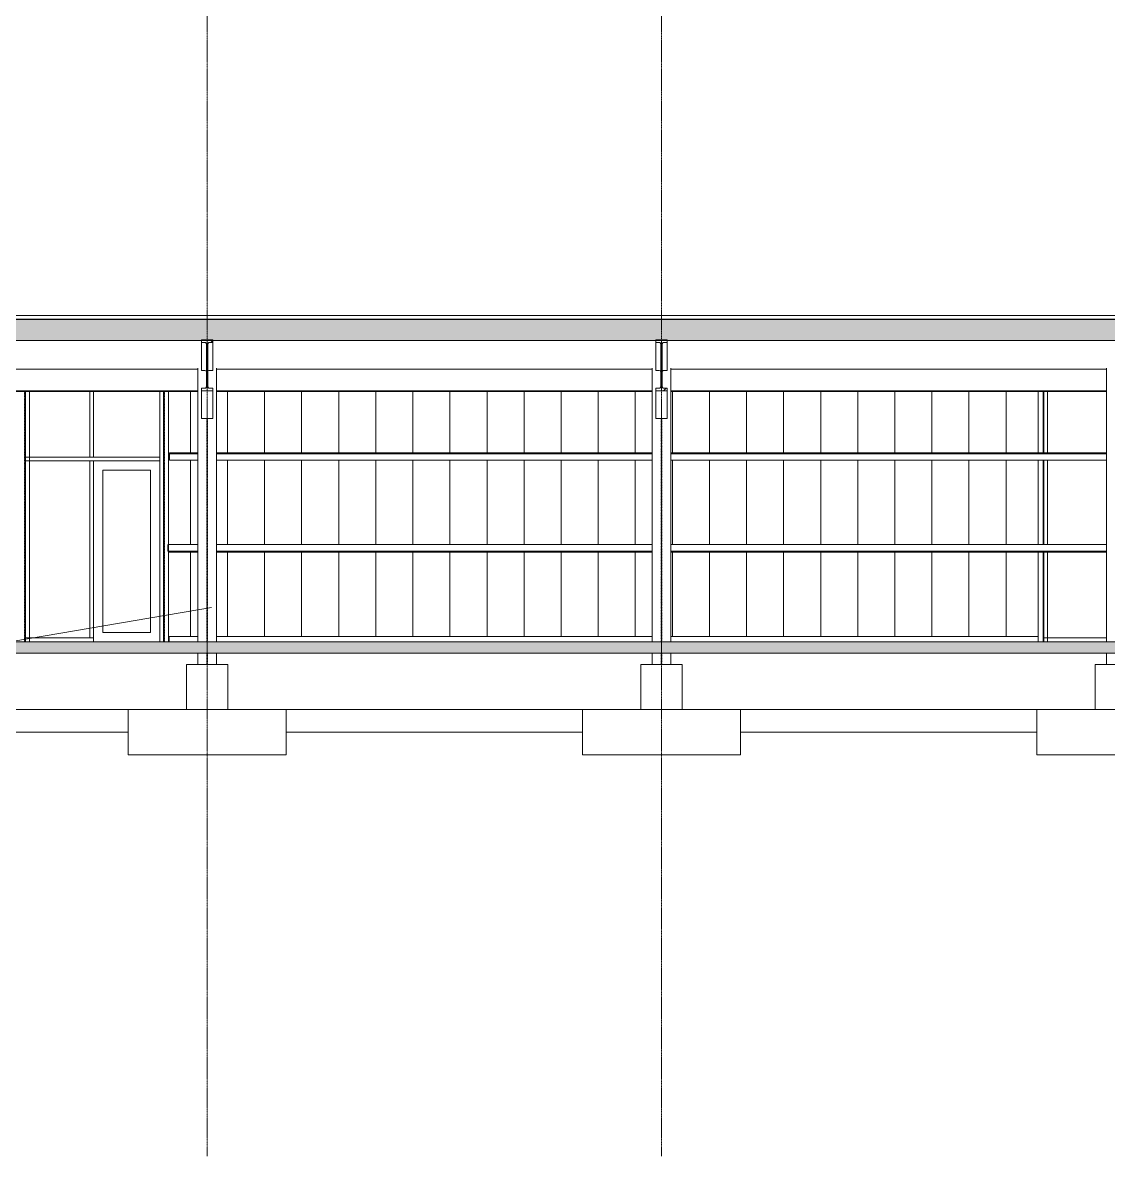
# Model space of a CAD drawing. Header units: inches. Extents: x -23565 to -43, y -324 to 853.
# Drawn here: x -21724 to -21148, y -273 to 329 of the extents above; entities that cross this region are included whole.
import ezdxf

# ---------------------------------------------------------------- set-up
doc = ezdxf.new("R2010")
doc.units = ezdxf.units.IN
doc.header["$MEASUREMENT"] = 0
doc.linetypes.add('Grid Line 1_2_', pattern=[0.875, 0.5, -0.125, 0.125, -0.125])
doc.linetypes.add('Hidden 1_8_', pattern=[0.1875, 0.125, -0.0625])
for name, color, linetype, lineweight in [('A-ANNO-IDEN', 131, 'Continuous', 9), ('A-CLNG', 13, 'Continuous', 13), ('A-CLNG-PATT', 13, 'Continuous', 25), ('A-DOOR', 31, 'Continuous', 13), ('A-FLOR', 192, 'Continuous', 13), ('A-FLOR-LEVL', 51, 'Continuous', 9), ('A-FLOR-PATT', 8, 'Continuous', 25), ('A-GLAZ-CWMG', 51, 'Continuous', 13), ('A-ROOF', 132, 'Continuous', 13), ('A-ROOF-PATT', 132, 'Continuous', 13), ('A-WALL', 113, 'Continuous', 13), ('A-WALL-PATT', 111, 'Continuous', 25), ('S-BEAM', 12, 'Continuous', 13), ('S-COLS', 52, 'Continuous', 13), ('S-FNDN', 32, 'Continuous', 13), ('S-GRID', 1, 'Continuous', 9)]:
    doc.layers.add(name, color=color, linetype=linetype, lineweight=lineweight)
pattern_1 = [(45, (-21811.89, 94.61), (-19.007, 19.007), []), (45, (-21811.89, 123.41), (-19.007, 19.007), [])]

# ---------------------------------------------------------------- blocks, each defined once
blk = doc.blocks.new('Struct_Xcel_Sports Complex_rvt-1-Building Section - North_South looking West _ Clinic')
at = {"layer": 'A-FLOR-PATT', "lineweight": 9}
h = blk.add_hatch(dxfattribs=at)
h.set_pattern_fill('FP_10', color=256, style=0, pattern_type=2)
h.set_pattern_definition([(50, (-21811.89, 94.61), (55.0854, -4.8198), [5.76, -63.36]), (355, (-21811.89, 94.61), (-10.6557, 57.7685), [4.608, -50.688]), (100.451, (-21807.3, 94.21), (44.4295, 52.9487), [4.895, -53.848]), (46.184, (-21811.89, 109.97), (81.9644, -12.712), [8.64, -95.04]), (96.636, (-21805.06, 108.91), (71.7815, 74.8124), [7.343, -80.772]), (351.184, (-21811.89, 109.97), (71.782, 74.8124), [6.912, -76.032]), (21, (-21804.21, 106.13), (45.842, -30.9215), [5.76, -63.36]), (326, (-21804.21, 106.13), (18.687, 55.6915), [4.608, -50.688]), (71.451, (-21800.39, 103.553), (64.529, 24.77), [4.895, -53.848]), (37.5, (-21811.89, 94.61), (0.9339, 25.5668), [2.534, -47.539, 2.534, -48.922, -50.88]), (37.5, (-21811.89, 94.61), (0.9339, 25.5668), [-101.53, 2.534, -48.346]), (7.5, (-21811.89, 94.61), (20.20404, 30.2913), [2.534, -26.803, 2.534, -46.387, -19.392]), (7.5, (-21811.89, 94.61), (20.20404, 30.2913), [-78.259, 2.534, -16.858]), (327.5, (-21829.017, 94.61), (40.9978, -1.7324), [2.534, -16.666, 2.534, -57.37, -79.488]), (327.5, (-21829.017, 94.61), (40.9978, -1.7324), [-79.104, 2.534, -76.954]), (317.5, (-21836.697, 94.61), (44.7889, 7.6878), [2.534, -22.426, 2.534, -37.248, -56.448]), (317.5, (-21836.697, 94.61), (44.7889, 7.6878), [-64.742, 2.534, -53.914])])
h.paths.add_polyline_path([(-22790.8, -6), (-20899.55, -6), (-20899.55, 0), (-22790.8, 0), (-22790.8, -1.56)], flags=0)
at = {"layer": 'A-FLOR', "color": 7}
for p, q in [((-20899.55, 0), (-22790.8, 0)), ((-22790.8, -6), (-20899.55, -6))]:
    blk.add_line(p, q, dxfattribs=at)
at = {"layer": 'S-FNDN', "color": 8, "lineweight": 9}
for p, q in [((-21637.3, -12), (-21615.3, -12)), ((-21637.3, -36), (-21637.3, -12)), ((-21615.3, -36), (-21615.3, -12)), ((-21396.05, -12), (-21374.05, -12)), ((-21396.05, -36), (-21396.05, -12)), ((-21374.05, -36), (-21374.05, -12)), ((-21154.8, -12), (-21132.8, -12)), ((-21154.8, -36), (-21154.8, -12)), ((-21825.55, -36), (-21668.3, -36)), ((-21668.3, -36), (-21584.3, -36)), ((-21668.3, -60), (-21668.3, -36)), ((-21584.3, -36), (-21427.05, -36)), ((-21584.3, -36), (-21584.3, -60)), ((-21427.05, -36), (-21343.05, -36)), ((-21427.05, -60), (-21427.05, -36)), ((-21343.05, -36), (-21185.8, -36)), ((-21343.05, -36), (-21343.05, -60)), ((-21185.8, -36), (-21101.8, -36)), ((-21185.8, -60), (-21185.8, -36)), ((-21668.3, -48), (-21825.55, -48)), ((-21427.05, -48), (-21584.3, -48)), ((-21185.8, -48), (-21343.05, -48)), ((-21584.3, -60), (-21668.3, -60)), ((-21343.05, -60), (-21427.05, -60)), ((-21101.8, -60), (-21185.8, -60))]:
    blk.add_line(p, q, dxfattribs=at)
blk = doc.blocks.new('W-Wide Flange-Column - B3_D-1389301-Building Section - North_South looking West _ Clinic')
at = {"layer": 'S-COLS', "color": 8, "linetype": 'Hidden 1_8_', "lineweight": 9}
for p, q in [((-22350.21, 118.46), (-22350.21, 0)), ((-22349.9, 0), (-22349.9, 118.46)), ((-22350.21, -6), (-22350.21, -12)), ((-22349.9, -12), (-22349.9, -6))]:
    blk.add_line(p, q, dxfattribs=at)
blk = doc.blocks.new('W-Wide Flange - 2_-3_ deep-V1-Building Section - North_South looking West _ Clinic')
at = {"layer": 'S-BEAM', "lineweight": 9}
h = blk.add_hatch(dxfattribs=at)
h.set_pattern_fill('FP_1', color=8, style=0, pattern_type=2)
h.set_pattern_definition(pattern_1)
h.paths.add_polyline_path([(-21624.98, 133.21), (-21623.3, 133.21), (-21623.3, 134.57), (-21625.24, 134.59), (-21625.59, 134.76), (-21625.87, 135.15), (-21625.93, 135.46), (-21625.91, 158.18), (-21625.73, 158.53), (-21625.42, 158.78), (-21624.98, 158.87), (-21623.3, 158.87), (-21623.3, 160.23), (-21629.3, 160.23), (-21629.3, 158.87), (-21627.37, 158.85), (-21627.01, 158.67), (-21626.77, 158.36), (-21626.68, 157.98), (-21626.74, 135.15), (-21626.87, 134.9), (-21627.18, 134.65), (-21627.57, 134.57), (-21629.3, 134.57), (-21629.3, 133.21)], flags=0)
at = {"layer": 'S-BEAM', "color": 7}
for p, q in [((-21623.3, 160.23), (-21629.3, 160.23)), ((-21629.3, 160.23), (-21629.3, 158.87)), ((-21629.3, 158.87), (-21627.57, 158.87)), ((-21626.68, 157.98), (-21626.68, 135.46)), ((-21625.93, 135.46), (-21625.93, 157.98)), ((-21625.04, 158.87), (-21623.3, 158.87)), ((-21623.3, 158.87), (-21623.3, 160.23)), ((-21627.57, 134.57), (-21629.3, 134.57)), ((-21629.3, 134.57), (-21629.3, 133.21)), ((-21629.3, 133.21), (-21623.3, 133.21)), ((-21623.3, 134.57), (-21625.04, 134.57)), ((-21623.3, 133.21), (-21623.3, 134.57))]:
    blk.add_line(p, q, dxfattribs=at)
at = {"layer": 'S-BEAM', "color": 8, "lineweight": 9}
for p, q in [((-21629.3, 144.08), (-21629.3, 158.87)), ((-21623.3, 144.08), (-21623.3, 158.87)), ((-21627.57, 144.08), (-21629.3, 144.08)), ((-21623.3, 144.08), (-21625.04, 144.08)), ((-21629.3, 118.46), (-21629.3, 133.21)), ((-21623.3, 118.46), (-21623.3, 133.21)), ((-21623.3, 118.46), (-21629.3, 118.46))]:
    blk.add_line(p, q, dxfattribs=at)
at = {"layer": 'S-BEAM', "color": 7, "flags": 128}
for points in [[(-21627.57, 158.87), (-21627.37, 158.85), (-21627.18, 158.78), (-21627.01, 158.67), (-21626.87, 158.53), (-21626.77, 158.36), (-21626.7, 158.18), (-21626.68, 157.98)], [(-21625.93, 157.98), (-21625.91, 158.18), (-21625.84, 158.36), (-21625.73, 158.53), (-21625.59, 158.67), (-21625.42, 158.78), (-21625.24, 158.85), (-21625.04, 158.87)], [(-21626.68, 135.46), (-21626.7, 135.26), (-21626.77, 135.07), (-21626.87, 134.9), (-21627.01, 134.76), (-21627.18, 134.65), (-21627.37, 134.59), (-21627.57, 134.57)], [(-21625.04, 134.57), (-21625.24, 134.59), (-21625.42, 134.65), (-21625.59, 134.76), (-21625.73, 134.9), (-21625.84, 135.07), (-21625.91, 135.26), (-21625.93, 135.46)]]:
    blk.add_lwpolyline(points, dxfattribs=at)
at = {"layer": 'S-BEAM', "color": 8, "lineweight": 9}
for centre, major_axis, start_param, end_param in [((-21627.57, 143.19), (-0.89, 0), 3.141593, 4.712389), ((-21625.04, 143.19), (0.89, 0), 1.570796, 3.141593)]:
    blk.add_ellipse(centre, major_axis=major_axis, ratio=0.999133, start_param=start_param, end_param=end_param, dxfattribs=at)
blk = doc.blocks.new('W-Wide Flange - 2_-3_ deep-V2-Building Section - North_South looking West _ Clinic')
at = {"layer": 'S-BEAM', "lineweight": 9}
h = blk.add_hatch(dxfattribs=at)
h.set_pattern_fill('FP_1', color=8, style=0, pattern_type=2)
h.set_pattern_definition(pattern_1)
h.paths.add_polyline_path([(-21382.89, 133.21), (-21382.05, 133.21), (-21382.05, 134.57), (-21383.99, 134.59), (-21384.34, 134.76), (-21384.62, 135.15), (-21384.68, 135.46), (-21384.66, 158.18), (-21384.48, 158.53), (-21384.17, 158.78), (-21383.79, 158.87), (-21382.05, 158.87), (-21382.05, 160.23), (-21388.05, 160.23), (-21388.05, 158.87), (-21386.12, 158.85), (-21385.76, 158.67), (-21385.52, 158.36), (-21385.43, 157.98), (-21385.49, 135.15), (-21385.62, 134.9), (-21385.93, 134.65), (-21386.32, 134.57), (-21388.05, 134.57), (-21388.05, 133.21), (-21387.73, 133.21)], flags=0)
at = {"layer": 'S-BEAM', "color": 7}
for p, q in [((-21382.05, 160.23), (-21388.05, 160.23)), ((-21388.05, 160.23), (-21388.05, 158.87)), ((-21388.05, 158.87), (-21386.32, 158.87)), ((-21385.43, 157.98), (-21385.43, 135.46)), ((-21384.68, 135.46), (-21384.68, 157.98)), ((-21383.79, 158.87), (-21382.05, 158.87)), ((-21382.05, 158.87), (-21382.05, 160.23)), ((-21386.32, 134.57), (-21388.05, 134.57)), ((-21388.05, 134.57), (-21388.05, 133.21)), ((-21388.05, 133.21), (-21382.05, 133.21)), ((-21382.05, 134.57), (-21383.79, 134.57)), ((-21382.05, 133.21), (-21382.05, 134.57))]:
    blk.add_line(p, q, dxfattribs=at)
at = {"layer": 'S-BEAM', "color": 8, "lineweight": 9}
for p, q in [((-21388.05, 144.08), (-21388.05, 158.87)), ((-21382.05, 144.08), (-21382.05, 158.87)), ((-21386.32, 144.08), (-21388.05, 144.08)), ((-21382.05, 144.08), (-21383.79, 144.08)), ((-21388.05, 118.46), (-21388.05, 133.21)), ((-21382.05, 118.46), (-21382.05, 133.21)), ((-21382.05, 118.46), (-21388.05, 118.46))]:
    blk.add_line(p, q, dxfattribs=at)
at = {"layer": 'S-BEAM', "color": 7, "flags": 128}
for points in [[(-21386.32, 158.87), (-21386.12, 158.85), (-21385.93, 158.78), (-21385.76, 158.67), (-21385.62, 158.53), (-21385.52, 158.36), (-21385.45, 158.18), (-21385.43, 157.98)], [(-21384.68, 157.98), (-21384.66, 158.18), (-21384.59, 158.36), (-21384.48, 158.53), (-21384.34, 158.67), (-21384.17, 158.78), (-21383.99, 158.85), (-21383.79, 158.87)], [(-21385.43, 135.46), (-21385.45, 135.26), (-21385.52, 135.07), (-21385.62, 134.9), (-21385.76, 134.76), (-21385.93, 134.65), (-21386.12, 134.59), (-21386.32, 134.57)], [(-21383.79, 134.57), (-21383.99, 134.59), (-21384.17, 134.65), (-21384.34, 134.76), (-21384.48, 134.9), (-21384.59, 135.07), (-21384.66, 135.26), (-21384.68, 135.46)]]:
    blk.add_lwpolyline(points, dxfattribs=at)
at = {"layer": 'S-BEAM', "color": 8, "lineweight": 9}
for centre, start_param, end_param in [((-21386.32, 143.19), 0, 1.570796), ((-21383.79, 143.19), 1.570796, 3.141593)]:
    blk.add_ellipse(centre, major_axis=(0.89, 0), ratio=0.999133, start_param=start_param, end_param=end_param, dxfattribs=at)
blk = doc.blocks.new('Rectangular Mullion - Profile_Polycarbonate_Lower-1836398-Building Section - North_South looking West _ Clinic')
at = {"layer": 'A-GLAZ-CWMG', "color": 8, "lineweight": 9}
for p, q in [((-21646.43, 0), (-21646.43, 2.75)), ((-21646.43, 2.75), (-21631.3, 2.75)), ((-21621.3, 2.75), (-21390.05, 2.75)), ((-21380.05, 2.75), (-21185.12, 2.75)), ((-21185.12, 2.75), (-21185.12, 0))]:
    blk.add_line(p, q, dxfattribs=at)
blk = doc.blocks.new('Rectangular Mullion - Profile_Polycarbonate_right-1180550-Building Section - North_South looking West _ Clinic')
at = {"layer": 'A-GLAZ-CWMG', "color": 8, "lineweight": 9}
for p, q in [((-21185.12, 100.3), (-21185.12, 132.85)), ((-21182.37, 132.85), (-21182.37, 100.3)), ((-21185.12, 51.53), (-21185.12, 96.35)), ((-21182.37, 96.35), (-21182.37, 51.53)), ((-21185.12, 0), (-21185.12, 47.57)), ((-21182.37, 47.57), (-21182.37, 0))]:
    blk.add_line(p, q, dxfattribs=at)
blk = doc.blocks.new('Rectangular Mullion - Exterior 2_ x 4_5_-1146634-Building Section - North_South looking West _ Clinic')
at = {"layer": 'A-GLAZ-CWMG', "color": 8, "lineweight": 9}
for p, q in [((-21182.12, 132.85), (-21182.12, 100.3)), ((-21180.12, 100.3), (-21180.12, 132.85))]:
    blk.add_line(p, q, dxfattribs=at)
blk = doc.blocks.new('Rectangular Mullion - Exterior 2_ x 4_5_-1146635-Building Section - North_South looking West _ Clinic')
at = {"layer": 'A-GLAZ-CWMG', "color": 8, "lineweight": 9}
for p, q in [((-21182.12, 96.35), (-21182.12, 51.53)), ((-21180.12, 51.53), (-21180.12, 96.35)), ((-21182.12, 47.57), (-21182.12, 0)), ((-21180.12, 0), (-21180.12, 47.57))]:
    blk.add_line(p, q, dxfattribs=at)
blk = doc.blocks.new('W-Wide Flange - W12X19-1098423-Building Section - North_South looking West _ Clinic')
at = {"layer": 'S-BEAM', "color": 8, "lineweight": 9}
for p, q in [((-21631.3, 144.7), (-21848.55, 144.7)), ((-21390.05, 144.7), (-21621.3, 144.7)), ((-21148.8, 144.7), (-21380.05, 144.7)), ((-21848.55, 133.2), (-21631.3, 133.2)), ((-21631.3, 132.85), (-21848.55, 132.85)), ((-21621.3, 133.2), (-21390.05, 133.2)), ((-21390.05, 132.85), (-21621.3, 132.85)), ((-21380.05, 133.2), (-21148.8, 133.2)), ((-21148.8, 132.85), (-21380.05, 132.85))]:
    blk.add_line(p, q, dxfattribs=at)
blk = doc.blocks.new('Girt_C - 8_D-1405510-Building Section - North_South looking West _ Clinic')
at = {"layer": 'S-BEAM', "color": 8, "lineweight": 9}
for p, q in [((-21631.3, 51.55), (-21647.23, 51.55)), ((-21647.23, 48.05), (-21647.23, 51.37)), ((-21390.05, 51.55), (-21621.3, 51.55)), ((-21148.8, 51.55), (-21380.05, 51.55)), ((-21647.23, 48.05), (-21631.3, 48.05)), ((-21631.3, 47.57), (-21646.84, 47.57)), ((-21621.3, 48.05), (-21390.05, 48.05)), ((-21390.05, 47.57), (-21621.3, 47.57)), ((-21380.05, 48.05), (-21148.8, 48.05)), ((-21148.8, 47.57), (-21380.05, 47.57))]:
    blk.add_line(p, q, dxfattribs=at)
blk = doc.blocks.new('Rectangular Mullion - Exterior 2_ x 4_5_-1146644-Building Section - North_South looking West _ Clinic')
at = {"layer": 'A-GLAZ-CWMG', "color": 8, "lineweight": 9}
for p in [(-21182.12, 0), (-21148.8, 2)]:
    blk.add_line(p, (-21182.12, 2), dxfattribs=at)
blk = doc.blocks.new('Door_Single_Storefront - one-1371400-Building Section - North_South looking West _ Clinic')
at = {"layer": 'A-DOOR', "color": 8, "lineweight": 9}
for p, q in [((-21681.62, 5), (-21681.62, 91)), ((-21681.62, 91), (-21656.43, 91)), ((-21656.43, 91), (-21656.43, 5)), ((-21656.43, 5), (-21681.62, 5))]:
    blk.add_line(p, q, dxfattribs=at)
blk = doc.blocks.new('Rectangular Mullion - Exterior 2_ x 4_5_-1354325-Building Section - North_South looking West _ Clinic')
at = {"layer": 'A-GLAZ-CWMG', "color": 8, "lineweight": 9}
for p, q in [((-21722.68, 0), (-21722.68, 2)), ((-21722.68, 2), (-21686.62, 2)), ((-21686.62, 2), (-21686.62, 0))]:
    blk.add_line(p, q, dxfattribs=at)
blk = doc.blocks.new('Rectangular Mullion - Exterior 2_ x 4_5_-1212758-Building Section - North_South looking West _ Clinic')
at = {"layer": 'A-GLAZ-CWMG', "color": 8, "lineweight": 9}
for p, q in [((-21722.68, 97), (-21722.68, 0)), ((-21720.68, 97), (-21720.68, 0))]:
    blk.add_line(p, q, dxfattribs=at)
blk = doc.blocks.new('Rectangular Mullion - Exterior 2_ x 4_5_-1212759-Building Section - North_South looking West _ Clinic')
at = {"layer": 'A-GLAZ-CWMG', "color": 8, "lineweight": 9}
for p, q in [((-21722.68, 132.85), (-21722.68, 97)), ((-21720.68, 132.85), (-21720.68, 97))]:
    blk.add_line(p, q, dxfattribs=at)
blk = doc.blocks.new('Rectangular Mullion - Exterior 2_ x 4_5_-1142371-Building Section - North_South looking West _ Clinic')
at = {"layer": 'A-GLAZ-CWMG', "color": 8, "lineweight": 9}
for p, q in [((-21651.43, 97), (-21651.43, 132.85)), ((-21649.43, 97), (-21649.43, 132.85))]:
    blk.add_line(p, q, dxfattribs=at)
blk = doc.blocks.new('Rectangular Mullion - Exterior 2_ x 4_5_-1305178-Building Section - North_South looking West _ Clinic')
at = {"layer": 'A-GLAZ-CWMG', "color": 8, "lineweight": 9}
for p, q in [((-21651.43, 0), (-21651.43, 97)), ((-21649.43, 0), (-21649.43, 97))]:
    blk.add_line(p, q, dxfattribs=at)
blk = doc.blocks.new('Rectangular Mullion - Exterior 2_ x 4_5_-1354326-Building Section - North_South looking West _ Clinic')
at = {"layer": 'A-GLAZ-CWMG', "color": 8, "lineweight": 9}
for p, q in [((-21651.43, 98), (-21687.62, 98)), ((-21651.43, 98), (-21651.43, 96)), ((-21651.43, 96), (-21687.62, 96))]:
    blk.add_line(p, q, dxfattribs=at)
blk = doc.blocks.new('Rectangular Mullion - Exterior 2_ x 4_5_-1354327-Building Section - North_South looking West _ Clinic')
at = {"layer": 'A-GLAZ-CWMG', "color": 8, "lineweight": 9}
for p, q in [((-21722.68, 96), (-21722.68, 98)), ((-21687.62, 98), (-21722.68, 98)), ((-21687.62, 96), (-21722.68, 96))]:
    blk.add_line(p, q, dxfattribs=at)
blk = doc.blocks.new('Rectangular Mullion - Exterior 2_ x 4_5_-827470-Building Section - North_South looking West _ Clinic')
at = {"layer": 'A-GLAZ-CWMG', "color": 8, "lineweight": 9}
for p, q in [((-22580.24, 96), (-22578.24, 96)), ((-22580.24, 96), (-22580.24, 2)), ((-22578.24, 96), (-22578.24, 2)), ((-22578.24, 2), (-22580.24, 2))]:
    blk.add_line(p, q, dxfattribs=at)
blk = doc.blocks.new('Rectangular Mullion - Exterior 2_ x 4_5_-1142358-Building Section - North_South looking West _ Clinic')
at = {"layer": 'A-GLAZ-CWMG', "color": 8, "lineweight": 9}
for p, q in [((-22580.24, 132.85), (-22580.24, 98)), ((-22578.24, 132.85), (-22578.24, 98)), ((-22578.24, 98), (-22580.24, 98))]:
    blk.add_line(p, q, dxfattribs=at)
blk = doc.blocks.new('C-Channel-Column - C8X13_7-1267462-Building Section - North_South looking West _ Clinic')
at = {"layer": 'S-COLS', "color": 8, "linetype": 'Hidden 1_8_', "lineweight": 9}
blk.add_line((-21648.87, 132.85), (-21648.87, 0), dxfattribs=at)
blk = doc.blocks.new('C-Channel-Column - C8X13_7-V9-Building Section - North_South looking West _ Clinic')
at = {"layer": 'S-COLS', "color": 8, "linetype": 'Hidden 1_8_', "lineweight": 9}
blk.add_line((-21723.23, 132.85), (-21723.23, 0), dxfattribs=at)
blk = doc.blocks.new('Girt_C - 8_D-1779843-Building Section - North_South looking West _ Clinic')
at = {"layer": 'S-BEAM', "color": 8, "lineweight": 9}
for p, q in [((-21646.34, 99.82), (-21646.34, 100.3)), ((-21631.3, 100.3), (-21646.34, 100.3)), ((-21646.34, 96.51), (-21646.34, 99.82)), ((-21631.3, 99.82), (-21646.34, 99.82)), ((-21646.34, 96.32), (-21646.34, 96.51)), ((-21646.34, 96.32), (-21631.3, 96.32)), ((-21390.05, 100.3), (-21621.3, 100.3)), ((-21390.05, 99.82), (-21621.3, 99.82)), ((-21621.3, 96.32), (-21390.05, 96.32)), ((-21148.8, 100.3), (-21380.05, 100.3)), ((-21148.8, 99.82), (-21380.05, 99.82)), ((-21380.05, 96.32), (-21148.8, 96.32))]:
    blk.add_line(p, q, dxfattribs=at)

msp = doc.modelspace()

# ---------------------------------------------------------------- hatches: boundary and pattern name
at = {"layer": 'A-CLNG-PATT', "lineweight": 9}
h = msp.add_hatch(dxfattribs=at)
h.set_pattern_fill('FP_5', color=8, style=0, pattern_type=2)
h.set_pattern_definition([(161.57, (-21810.93, 95.57), (-7.6802237, -0.0009796), [0, -54.643, 6.067, 0]), (18.43, (-21812.85, 95.57), (-7.6802237, 0.0009796), [0, -54.643, 6.067, 0]), (108.43, (-21810.93, 95.57), (3.838295, -19.2013653), [18.211, -42.499]), (71.57, (-21812.85, 95.57), (3.838295, 19.2013653), [18.211, -42.499])])
h.paths.add_polyline_path([(-21939.69056, 159.97351), (-20891.55281, 159.97351), (-20891.55281, 171.10816), (-22786.55281, 171.10816), (-22786.55281, 159.97351), (-21949.374, 159.97351)], flags=0)
at = {"layer": 'A-ROOF-PATT', "lineweight": 9}
h = msp.add_hatch(dxfattribs=at)
h.set_pattern_fill('FP_7', color=8, style=0, pattern_type=2)
h.set_pattern_definition([(90, (-174.388, -762.154), (-16.082, 1e-15), [])])
h.paths.add_polyline_path([(-22808.30281, 153.11177), (-22798.61531, 153.11177), (-22798.61531, 153.85745), (-22808.30281, 153.85745)], flags=0)
h.paths.add_polyline_path([(-20878.55281, 153.11177), (-20878.55281, 153.85745), (-20889.05281, 153.85745), (-20889.03759, 153.11177), (-20879.83854, 153.11177)], flags=0)
h.paths.add_polyline_path([(-20884.19587, 155.39928), (-20878.55281, 155.39928), (-20878.55281, 155.87239), (-20889.05281, 155.87239), (-20889.05281, 155.39928), (-20887.47367, 155.39928)], flags=0)
h.paths.add_polyline_path([(-20900.30281, 171.10816), (-20900.30281, 171.23837), (-22786.55281, 171.23837), (-22786.55281, 171.10816), (-20903.56275, 171.10816)], flags=0)
at = {"layer": 'A-WALL-PATT', "lineweight": 9}
h = msp.add_hatch(dxfattribs=at)
h.set_pattern_fill('FP_9', color=8, style=0, pattern_type=2)
h.set_pattern_definition([(90, (-21182.428, 0), (-19.685, 1e-15), [])])
h.paths.add_polyline_path([(-21646.42781, 0.0625), (-21646.42781, 2.75), (-21631.30281, 2.75), (-21631.30281, 47.57168), (-21646.83781, 47.57168), (-21646.83781, 0.0625)], flags=0)
h.paths.add_polyline_path([(-21390.05281, 2.75), (-21390.05281, 47.57168), (-21621.30281, 47.57168), (-21621.30281, 2.75), (-21407.1015, 2.75)], flags=0)
h.paths.add_polyline_path([(-21380.05281, 2.75), (-21185.11531, 2.75), (-21185.11531, 47.57168), (-21380.05281, 47.57168), (-21380.05281, 37.50093)], flags=0)
h.paths.add_polyline_path([(-21484.569, 51.55469), (-21390.05281, 51.55469), (-21390.05281, 96.32031), (-21621.30281, 96.32031), (-21621.30281, 51.55469), (-21562.0365, 51.55469)], flags=0)
h.paths.add_polyline_path([(-21329.634, 51.55469), (-21185.11531, 51.55469), (-21185.11531, 96.32031), (-21380.05281, 96.32031), (-21380.05281, 51.55469)], flags=0)
h.paths.add_polyline_path([(-21631.30281, 51.55469), (-21631.30281, 96.32031), (-21646.33781, 96.34543), (-21646.33781, 100.30332), (-21631.30281, 100.30332), (-21631.30281, 132.85208), (-21646.83781, 132.85208), (-21646.83781, 51.55469), (-21639.504, 51.55469)], flags=0)
h.paths.add_polyline_path([(-21185.11531, 100.30332), (-21185.11531, 132.85208), (-21380.05281, 132.85208), (-21380.05281, 100.30332), (-21252.1665, 100.30332)], flags=0)
h.paths.add_polyline_path([(-21484.569, 100.30332), (-21390.05281, 100.30332), (-21390.05281, 132.85208), (-21621.30281, 132.85208), (-21621.30281, 100.30332), (-21562.0365, 100.30332)], flags=0)

# ---------------------------------------------------------------- linework, layer by layer
at = {"layer": 'A-ANNO-IDEN', "color": 153}
msp.add_line((-21624.02125, 18.22431), (-22483.67483, -128.46942), dxfattribs=at)
at = {"layer": 'A-CLNG', "color": 7}
for p, q in [((-20891.55281, 171.10816), (-22786.55281, 171.10816)), ((-21848.55281, 159.97351), (-20891.55281, 159.97351))]:
    msp.add_line(p, q, dxfattribs=at)
at = {"layer": 'A-FLOR-LEVL', "linetype": 'Grid Line 1_2_'}
msp.add_line((-23227.3711, 0), (-20111.40408, 0), dxfattribs=at)
at = {"layer": 'A-ROOF', "color": 7}
for p, q in [((-20889.05281, 173.2401), (-22786.55281, 173.2401)), ((-22786.55281, 171.23837), (-20900.30281, 171.23837))]:
    msp.add_line(p, q, dxfattribs=at)
at = {"layer": 'A-WALL', "color": 8, "lineweight": 9}
msp.add_line((-21722.92781, 0), (-21722.92781, 132.85208), dxfattribs=at)
at = {"layer": 'A-WALL', "color": 10, "lineweight": 9}
msp.add_line((-21646.42781, 0.0625), (-21646.83781, 0.0625), dxfattribs=at)
at = {"layer": 'S-COLS', "color": 8, "lineweight": 9}
for p, q in [((-21631.30281, 0), (-21631.30281, 145.15961)), ((-21621.30281, 145.15961), (-21621.30281, 0)), ((-21390.05281, 0), (-21390.05281, 145.15961)), ((-21380.05281, 145.15961), (-21380.05281, 0)), ((-21148.80281, 0), (-21148.80281, 145.15961)), ((-21722.92781, 0), (-21722.92781, 132.85208)), ((-21649.17781, 132.85208), (-21649.17781, 0)), ((-21646.83781, 132.85208), (-21646.83781, 0)), ((-21631.30281, -12), (-21631.30281, -6)), ((-21621.30281, -6), (-21621.30281, -12)), ((-21390.05281, -12), (-21390.05281, -6)), ((-21380.05281, -6), (-21380.05281, -12)), ((-21148.80281, -12), (-21148.80281, -6))]:
    msp.add_line(p, q, dxfattribs=at)
at = {"layer": 'S-GRID', "linetype": 'Grid Line 1_2_'}
for p, q in [((-21626.30281, -273.16081), (-21626.30281, 738.65708)), ((-21626.30281, -273.16081), (-21626.30281, 738.65708)), ((-21385.05281, -273.16081), (-21385.05281, 738.65708)), ((-21385.05281, -273.16081), (-21385.05281, 738.65708))]:
    msp.add_line(p, q, dxfattribs=at)

# ---------------------------------------------------------------- block references
at = {"lineweight": 5}
msp.add_blockref('Struct_Xcel_Sports Complex_rvt-1-Building Section - North_South looking West _ Clinic', (0, 0), dxfattribs=at)
at = {"layer": 'A-DOOR', "color": 8, "lineweight": 9}
msp.add_blockref('Door_Single_Storefront - one-1371400-Building Section - North_South looking West _ Clinic', (0, 0), dxfattribs=at)
at = {"layer": 'A-GLAZ-CWMG', "color": 8, "lineweight": 9}
for name, p in [('Rectangular Mullion - Exterior 2_ x 4_5_-1212759-Building Section - North_South looking West _ Clinic', (0, 0)), ('Rectangular Mullion - Exterior 2_ x 4_5_-1142358-Building Section - North_South looking West _ Clinic', (891.625, 0)), ('Rectangular Mullion - Exterior 2_ x 4_5_-1142371-Building Section - North_South looking West _ Clinic', (0, 0)), ('Rectangular Mullion - Profile_Polycarbonate_right-1180550-Building Section - North_South looking West _ Clinic', (0, 0)), ('Rectangular Mullion - Exterior 2_ x 4_5_-1146634-Building Section - North_South looking West _ Clinic', (0, 0)), ('Rectangular Mullion - Exterior 2_ x 4_5_-1354327-Building Section - North_South looking West _ Clinic', (0, 0)), ('Rectangular Mullion - Exterior 2_ x 4_5_-1212758-Building Section - North_South looking West _ Clinic', (0, 0)), ('Rectangular Mullion - Exterior 2_ x 4_5_-1354326-Building Section - North_South looking West _ Clinic', (0, 0)), ('Rectangular Mullion - Exterior 2_ x 4_5_-1305178-Building Section - North_South looking West _ Clinic', (0, 0)), ('Rectangular Mullion - Exterior 2_ x 4_5_-1146635-Building Section - North_South looking West _ Clinic', (0, 0)), ('Rectangular Mullion - Exterior 2_ x 4_5_-827470-Building Section - North_South looking West _ Clinic', (891.625, 0)), ('Rectangular Mullion - Exterior 2_ x 4_5_-1354325-Building Section - North_South looking West _ Clinic', (0, 0)), ('Rectangular Mullion - Profile_Polycarbonate_Lower-1836398-Building Section - North_South looking West _ Clinic', (0, 0)), ('Rectangular Mullion - Exterior 2_ x 4_5_-1146644-Building Section - North_South looking West _ Clinic', (0, 0))]:
    msp.add_blockref(name, p, dxfattribs=at)
at = {"layer": 'S-BEAM', "color": 8, "lineweight": 9}
for name in ['W-Wide Flange - 2_-3_ deep-V1-Building Section - North_South looking West _ Clinic', 'W-Wide Flange - 2_-3_ deep-V2-Building Section - North_South looking West _ Clinic', 'W-Wide Flange - W12X19-1098423-Building Section - North_South looking West _ Clinic', 'Girt_C - 8_D-1779843-Building Section - North_South looking West _ Clinic', 'Girt_C - 8_D-1405510-Building Section - North_South looking West _ Clinic']:
    msp.add_blockref(name, (0, 0), dxfattribs=at)
at = {"layer": 'S-COLS', "color": 8, "linetype": 'Hidden 1_8_', "lineweight": 9}
for name, p in [('C-Channel-Column - C8X13_7-V9-Building Section - North_South looking West _ Clinic', (0, 0)), ('C-Channel-Column - C8X13_7-1267462-Building Section - North_South looking West _ Clinic', (0, 0)), ('W-Wide Flange-Column - B3_D-1389301-Building Section - North_South looking West _ Clinic', (723.75, 0)), ('W-Wide Flange-Column - B3_D-1389301-Building Section - North_South looking West _ Clinic', (965, 0))]:
    msp.add_blockref(name, p, dxfattribs=at)

doc.saveas('drawing.dxf')
